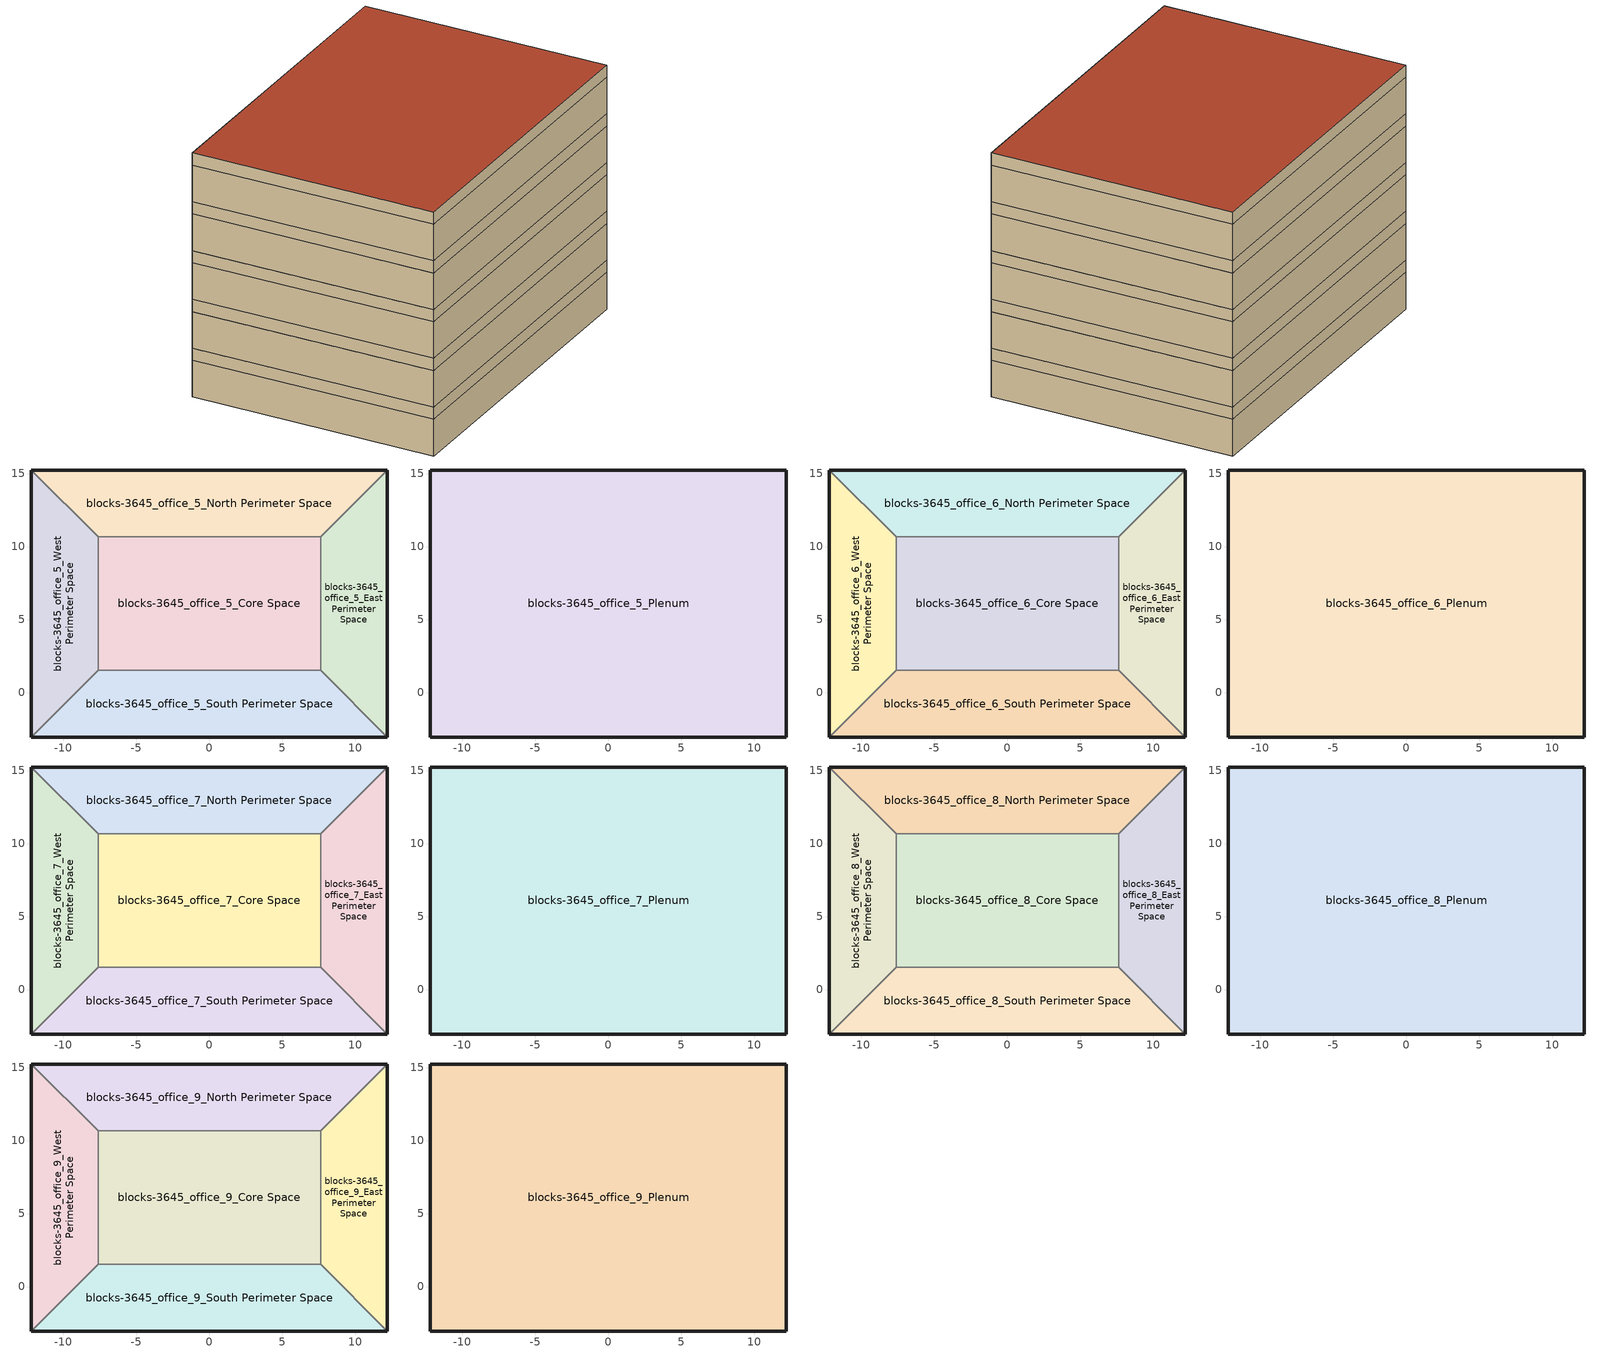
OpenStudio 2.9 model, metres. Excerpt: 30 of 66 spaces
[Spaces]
blocks-3645_office_5_West Perimeter Space
 floor to blocks-3645_office_4_Plenum: -12.19,15.24 -7.62,10.67 -7.62,1.52 -12.19,-3.05 z21.95
 wall outside: -12.19,15.24 -12.19,-3.05 z21.95:24.69
 wall to blocks-3645_office_5_North Perimeter Space: -7.62,10.67 -12.19,15.24 z21.95:24.69
 wall to blocks-3645_office_5_Core Space: -7.62,1.52 -7.62,10.67 z21.95:24.69
 wall to blocks-3645_office_5_South Perimeter Space: -12.19,-3.05 -7.62,1.52 z21.95:24.69
blocks-3645_office_5_North Perimeter Space
 floor to blocks-3645_office_4_Plenum: 12.19,15.24 7.62,10.67 -7.62,10.67 -12.19,15.24 z21.95
 wall outside: 12.19,15.24 -12.19,15.24 z21.95:24.69
 wall to blocks-3645_office_5_East Perimeter Space: 7.62,10.67 12.19,15.24 z21.95:24.69
 wall to blocks-3645_office_5_Core Space: -7.62,10.67 7.62,10.67 z21.95:24.69
blocks-3645_office_5_East Perimeter Space
 floor to blocks-3645_office_4_Plenum: 12.19,15.24 12.19,-3.05 7.62,1.52 7.62,10.67 z21.95
 wall outside: 12.19,-3.05 12.19,15.24 z21.95:24.69
 wall to blocks-3645_office_5_South Perimeter Space: 7.62,1.52 12.19,-3.05 z21.95:24.69
 wall to blocks-3645_office_5_Core Space: 7.62,10.67 7.62,1.52 z21.95:24.69
blocks-3645_office_5_South Perimeter Space
 floor to blocks-3645_office_4_Plenum: 7.62,1.52 12.19,-3.05 -12.19,-3.05 -7.62,1.52 z21.95
 wall outside: -12.19,-3.05 12.19,-3.05 z21.95:24.69
 wall to blocks-3645_office_5_Core Space: 7.62,1.52 -7.62,1.52 z21.95:24.69
blocks-3645_office_5_Core Space
 floor to blocks-3645_office_4_Plenum: 7.62,10.67 7.62,1.52 -7.62,1.52 -7.62,10.67 z21.95
blocks-3645_office_5_Plenum
 floor to blocks-3645_office_5_West Perimeter Space: -12.19,15.24 -7.62,10.67 -7.62,1.52 -12.19,-3.05 z24.69
 floor to blocks-3645_office_5_North Perimeter Space: 12.19,15.24 7.62,10.67 -7.62,10.67 -12.19,15.24 z24.69
 floor to blocks-3645_office_5_East Perimeter Space: 12.19,15.24 12.19,-3.05 7.62,1.52 7.62,10.67 z24.69
 floor to blocks-3645_office_5_South Perimeter Space: 7.62,1.52 12.19,-3.05 -12.19,-3.05 -7.62,1.52 z24.69
 floor to blocks-3645_office_5_Core Space: 7.62,10.67 7.62,1.52 -7.62,1.52 -7.62,10.67 z24.69
 wall outside: -12.19,15.24 -12.19,-3.05 12.19,-3.05 12.19,15.24 -12.19,15.24 z24.69:25.6
blocks-3645_office_6_West Perimeter Space
 floor to blocks-3645_office_5_Plenum: -12.19,15.24 -7.62,10.67 -7.62,1.52 -12.19,-3.05 z25.6
 wall outside: -12.19,15.24 -12.19,-3.05 z25.6:28.35
 wall to blocks-3645_office_6_North Perimeter Space: -7.62,10.67 -12.19,15.24 z25.6:28.35
 wall to blocks-3645_office_6_Core Space: -7.62,1.52 -7.62,10.67 z25.6:28.35
 wall to blocks-3645_office_6_South Perimeter Space: -12.19,-3.05 -7.62,1.52 z25.6:28.35
blocks-3645_office_6_North Perimeter Space
 floor to blocks-3645_office_5_Plenum: 12.19,15.24 7.62,10.67 -7.62,10.67 -12.19,15.24 z25.6
 wall outside: 12.19,15.24 -12.19,15.24 z25.6:28.35
 wall to blocks-3645_office_6_East Perimeter Space: 7.62,10.67 12.19,15.24 z25.6:28.35
 wall to blocks-3645_office_6_Core Space: -7.62,10.67 7.62,10.67 z25.6:28.35
blocks-3645_office_6_East Perimeter Space
 floor to blocks-3645_office_5_Plenum: 12.19,15.24 12.19,-3.05 7.62,1.52 7.62,10.67 z25.6
 wall outside: 12.19,-3.05 12.19,15.24 z25.6:28.35
 wall to blocks-3645_office_6_South Perimeter Space: 7.62,1.52 12.19,-3.05 z25.6:28.35
 wall to blocks-3645_office_6_Core Space: 7.62,10.67 7.62,1.52 z25.6:28.35
blocks-3645_office_6_South Perimeter Space
 floor to blocks-3645_office_5_Plenum: 7.62,1.52 12.19,-3.05 -12.19,-3.05 -7.62,1.52 z25.6
 wall outside: -12.19,-3.05 12.19,-3.05 z25.6:28.35
 wall to blocks-3645_office_6_Core Space: 7.62,1.52 -7.62,1.52 z25.6:28.35
blocks-3645_office_6_Core Space
 floor to blocks-3645_office_5_Plenum: 7.62,10.67 7.62,1.52 -7.62,1.52 -7.62,10.67 z25.6
blocks-3645_office_6_Plenum
 floor to blocks-3645_office_6_West Perimeter Space: -12.19,15.24 -7.62,10.67 -7.62,1.52 -12.19,-3.05 z28.35
 floor to blocks-3645_office_6_North Perimeter Space: 12.19,15.24 7.62,10.67 -7.62,10.67 -12.19,15.24 z28.35
 floor to blocks-3645_office_6_East Perimeter Space: 12.19,15.24 12.19,-3.05 7.62,1.52 7.62,10.67 z28.35
 floor to blocks-3645_office_6_South Perimeter Space: 7.62,1.52 12.19,-3.05 -12.19,-3.05 -7.62,1.52 z28.35
 floor to blocks-3645_office_6_Core Space: 7.62,10.67 7.62,1.52 -7.62,1.52 -7.62,10.67 z28.35
 wall outside: -12.19,15.24 -12.19,-3.05 12.19,-3.05 12.19,15.24 -12.19,15.24 z28.35:29.26
blocks-3645_office_7_West Perimeter Space
 floor to blocks-3645_office_6_Plenum: -12.19,15.24 -7.62,10.67 -7.62,1.52 -12.19,-3.05 z29.26
 wall outside: -12.19,15.24 -12.19,-3.05 z29.26:32
 wall to blocks-3645_office_7_North Perimeter Space: -7.62,10.67 -12.19,15.24 z29.26:32
 wall to blocks-3645_office_7_Core Space: -7.62,1.52 -7.62,10.67 z29.26:32
 wall to blocks-3645_office_7_South Perimeter Space: -12.19,-3.05 -7.62,1.52 z29.26:32
blocks-3645_office_7_North Perimeter Space
 floor to blocks-3645_office_6_Plenum: 12.19,15.24 7.62,10.67 -7.62,10.67 -12.19,15.24 z29.26
 wall outside: 12.19,15.24 -12.19,15.24 z29.26:32
 wall to blocks-3645_office_7_East Perimeter Space: 7.62,10.67 12.19,15.24 z29.26:32
 wall to blocks-3645_office_7_Core Space: -7.62,10.67 7.62,10.67 z29.26:32
blocks-3645_office_7_East Perimeter Space
 floor to blocks-3645_office_6_Plenum: 12.19,15.24 12.19,-3.05 7.62,1.52 7.62,10.67 z29.26
 wall outside: 12.19,-3.05 12.19,15.24 z29.26:32
 wall to blocks-3645_office_7_South Perimeter Space: 7.62,1.52 12.19,-3.05 z29.26:32
 wall to blocks-3645_office_7_Core Space: 7.62,10.67 7.62,1.52 z29.26:32
blocks-3645_office_7_South Perimeter Space
 floor to blocks-3645_office_6_Plenum: 7.62,1.52 12.19,-3.05 -12.19,-3.05 -7.62,1.52 z29.26
 wall outside: -12.19,-3.05 12.19,-3.05 z29.26:32
 wall to blocks-3645_office_7_Core Space: 7.62,1.52 -7.62,1.52 z29.26:32
blocks-3645_office_7_Core Space
 floor to blocks-3645_office_6_Plenum: 7.62,10.67 7.62,1.52 -7.62,1.52 -7.62,10.67 z29.26
blocks-3645_office_7_Plenum
 floor to blocks-3645_office_7_West Perimeter Space: -12.19,15.24 -7.62,10.67 -7.62,1.52 -12.19,-3.05 z32
 floor to blocks-3645_office_7_North Perimeter Space: 12.19,15.24 7.62,10.67 -7.62,10.67 -12.19,15.24 z32
 floor to blocks-3645_office_7_East Perimeter Space: 12.19,15.24 12.19,-3.05 7.62,1.52 7.62,10.67 z32
 floor to blocks-3645_office_7_South Perimeter Space: 7.62,1.52 12.19,-3.05 -12.19,-3.05 -7.62,1.52 z32
 floor to blocks-3645_office_7_Core Space: 7.62,10.67 7.62,1.52 -7.62,1.52 -7.62,10.67 z32
 wall outside: -12.19,15.24 -12.19,-3.05 12.19,-3.05 12.19,15.24 -12.19,15.24 z32:32.92
blocks-3645_office_8_West Perimeter Space
 floor to blocks-3645_office_7_Plenum: -12.19,15.24 -7.62,10.67 -7.62,1.52 -12.19,-3.05 z32.92
 wall outside: -12.19,15.24 -12.19,-3.05 z32.92:35.66
 wall to blocks-3645_office_8_North Perimeter Space: -7.62,10.67 -12.19,15.24 z32.92:35.66
 wall to blocks-3645_office_8_Core Space: -7.62,1.52 -7.62,10.67 z32.92:35.66
 wall to blocks-3645_office_8_South Perimeter Space: -12.19,-3.05 -7.62,1.52 z32.92:35.66
blocks-3645_office_8_North Perimeter Space
 floor to blocks-3645_office_7_Plenum: 12.19,15.24 7.62,10.67 -7.62,10.67 -12.19,15.24 z32.92
 wall outside: 12.19,15.24 -12.19,15.24 z32.92:35.66
 wall to blocks-3645_office_8_East Perimeter Space: 7.62,10.67 12.19,15.24 z32.92:35.66
 wall to blocks-3645_office_8_Core Space: -7.62,10.67 7.62,10.67 z32.92:35.66
blocks-3645_office_8_East Perimeter Space
 floor to blocks-3645_office_7_Plenum: 12.19,15.24 12.19,-3.05 7.62,1.52 7.62,10.67 z32.92
 wall outside: 12.19,-3.05 12.19,15.24 z32.92:35.66
 wall to blocks-3645_office_8_South Perimeter Space: 7.62,1.52 12.19,-3.05 z32.92:35.66
 wall to blocks-3645_office_8_Core Space: 7.62,10.67 7.62,1.52 z32.92:35.66
blocks-3645_office_8_South Perimeter Space
 floor to blocks-3645_office_7_Plenum: 7.62,1.52 12.19,-3.05 -12.19,-3.05 -7.62,1.52 z32.92
 wall outside: -12.19,-3.05 12.19,-3.05 z32.92:35.66
 wall to blocks-3645_office_8_Core Space: 7.62,1.52 -7.62,1.52 z32.92:35.66
blocks-3645_office_8_Core Space
 floor to blocks-3645_office_7_Plenum: 7.62,10.67 7.62,1.52 -7.62,1.52 -7.62,10.67 z32.92
blocks-3645_office_8_Plenum
 floor to blocks-3645_office_8_West Perimeter Space: -12.19,15.24 -7.62,10.67 -7.62,1.52 -12.19,-3.05 z35.66
 floor to blocks-3645_office_8_North Perimeter Space: 12.19,15.24 7.62,10.67 -7.62,10.67 -12.19,15.24 z35.66
 floor to blocks-3645_office_8_East Perimeter Space: 12.19,15.24 12.19,-3.05 7.62,1.52 7.62,10.67 z35.66
 floor to blocks-3645_office_8_South Perimeter Space: 7.62,1.52 12.19,-3.05 -12.19,-3.05 -7.62,1.52 z35.66
 floor to blocks-3645_office_8_Core Space: 7.62,10.67 7.62,1.52 -7.62,1.52 -7.62,10.67 z35.66
 wall outside: -12.19,15.24 -12.19,-3.05 12.19,-3.05 12.19,15.24 -12.19,15.24 z35.66:36.58
blocks-3645_office_9_West Perimeter Space
 floor to blocks-3645_office_8_Plenum: -12.19,15.24 -7.62,10.67 -7.62,1.52 -12.19,-3.05 z36.58
 wall outside: -12.19,15.24 -12.19,-3.05 z36.58:39.32
 wall to blocks-3645_office_9_North Perimeter Space: -7.62,10.67 -12.19,15.24 z36.58:39.32
 wall to blocks-3645_office_9_Core Space: -7.62,1.52 -7.62,10.67 z36.58:39.32
 wall to blocks-3645_office_9_South Perimeter Space: -12.19,-3.05 -7.62,1.52 z36.58:39.32
blocks-3645_office_9_North Perimeter Space
 floor to blocks-3645_office_8_Plenum: 12.19,15.24 7.62,10.67 -7.62,10.67 -12.19,15.24 z36.58
 wall outside: 12.19,15.24 -12.19,15.24 z36.58:39.32
 wall to blocks-3645_office_9_East Perimeter Space: 7.62,10.67 12.19,15.24 z36.58:39.32
 wall to blocks-3645_office_9_Core Space: -7.62,10.67 7.62,10.67 z36.58:39.32
blocks-3645_office_9_East Perimeter Space
 floor to blocks-3645_office_8_Plenum: 12.19,15.24 12.19,-3.05 7.62,1.52 7.62,10.67 z36.58
 wall outside: 12.19,-3.05 12.19,15.24 z36.58:39.32
 wall to blocks-3645_office_9_South Perimeter Space: 7.62,1.52 12.19,-3.05 z36.58:39.32
 wall to blocks-3645_office_9_Core Space: 7.62,10.67 7.62,1.52 z36.58:39.32
blocks-3645_office_9_South Perimeter Space
 floor to blocks-3645_office_8_Plenum: 7.62,1.52 12.19,-3.05 -12.19,-3.05 -7.62,1.52 z36.58
 wall outside: -12.19,-3.05 12.19,-3.05 z36.58:39.32
 wall to blocks-3645_office_9_Core Space: 7.62,1.52 -7.62,1.52 z36.58:39.32
blocks-3645_office_9_Core Space
 floor to blocks-3645_office_8_Plenum: 7.62,10.67 7.62,1.52 -7.62,1.52 -7.62,10.67 z36.58
blocks-3645_office_9_Plenum
 floor to blocks-3645_office_9_West Perimeter Space: -12.19,15.24 -7.62,10.67 -7.62,1.52 -12.19,-3.05 z39.32
 floor to blocks-3645_office_9_North Perimeter Space: 12.19,15.24 7.62,10.67 -7.62,10.67 -12.19,15.24 z39.32
 floor to blocks-3645_office_9_East Perimeter Space: 12.19,15.24 12.19,-3.05 7.62,1.52 7.62,10.67 z39.32
 floor to blocks-3645_office_9_South Perimeter Space: 7.62,1.52 12.19,-3.05 -12.19,-3.05 -7.62,1.52 z39.32
 floor to blocks-3645_office_9_Core Space: 7.62,10.67 7.62,1.52 -7.62,1.52 -7.62,10.67 z39.32
 wall outside: -12.19,15.24 -12.19,-3.05 12.19,-3.05 12.19,15.24 -12.19,15.24 z39.32:40.23
 roof outside: 12.19,-3.05 12.19,15.24 -12.19,15.24 -12.19,-3.05 z40.23
[Building]
Building 1: Default Construction Set=Default Construction Set 1
[Construction]
INT-FLOOR-TOPSIDE: 1/2IN Gypsum, 4IN CONCRETE HW, CP02 CARPET PAD
INT-FLOOR-UNDERSIDE: CP02 CARPET PAD, 4IN CONCRETE HW, 1/2IN Gypsum
Standard_Int-Wall: 1/2IN Gypsum, 1/2IN Gypsum
[Material] Thermal Absorptance=0.9
Name | Roughness | Thickness {m} | Conductivity {W/m-K} | Density {kg/m3} | Specific Heat {J/kg-K} | Solar Absorptance | Visible Absorptance
1/2IN Gypsum | Smooth | 0.0127 | 0.16 | 784.9 | 830 | 0.92 | 0.92
4IN CONCRETE HW | Rough | 0.1016 | 1.311 | 2240 | 836.8 | 0.7 | 0.7
[Material:NoMass]
CP02 CARPET PAD: Roughness=VeryRough; Thermal Resistance {m2-K/W}=0.2165; Thermal Absorptance=0.9; Solar Absorptance=0.7; Visible Absorptance=0.8
[DefaultSurfaceConstructions]
Default Surface Constructions 1: Floor Construction=INT-FLOOR-TOPSIDE; Wall Construction=Standard_Int-Wall; Roof Ceiling Construction=INT-FLOOR-UNDERSIDE
[DefaultConstructionSet]
Default Construction Set 1: Default Interior Surface Constructions=Default Surface Constructions 1
[BuildingStory] Nominal Floor to Floor Height {m}=3.6576
Name | Nominal Z Coordinate {m}
Story 7 | 14.6304
Story 8 | 18.288
Story 9 | 21.9456
Story 10 | 25.6032
Story 11 | 29.2608
[Space]
Name | Building Story | Part of Total Floor Area | Thermal Zone
blocks-3645_office_5_Plenum | Story 7 | No
blocks-3645_office_5_West Perimeter Space | Story 7 |  | blocks-3645_office_5_West Perimeter
blocks-3645_office_5_North Perimeter Space | Story 7 |  | blocks-3645_office_5_North Perimeter
blocks-3645_office_5_East Perimeter Space | Story 7 |  | blocks-3645_office_5_East Perimeter
blocks-3645_office_5_South Perimeter Space | Story 7 |  | blocks-3645_office_5_South Perimeter
blocks-3645_office_5_Core Space | Story 7 |  | blocks-3645_office_5_Core
blocks-3645_office_6_Plenum | Story 8 | No
blocks-3645_office_6_West Perimeter Space | Story 8 |  | blocks-3645_office_6_West Perimeter
blocks-3645_office_6_North Perimeter Space | Story 8 |  | blocks-3645_office_6_North Perimeter
blocks-3645_office_6_East Perimeter Space | Story 8 |  | blocks-3645_office_6_East Perimeter
blocks-3645_office_6_South Perimeter Space | Story 8 |  | blocks-3645_office_6_South Perimeter
blocks-3645_office_6_Core Space | Story 8 |  | blocks-3645_office_6_Core
blocks-3645_office_7_Plenum | Story 9 | No
blocks-3645_office_7_West Perimeter Space | Story 9 |  | blocks-3645_office_7_West Perimeter
blocks-3645_office_7_North Perimeter Space | Story 9 |  | blocks-3645_office_7_North Perimeter
blocks-3645_office_7_East Perimeter Space | Story 9 |  | blocks-3645_office_7_East Perimeter
blocks-3645_office_7_South Perimeter Space | Story 9 |  | blocks-3645_office_7_South Perimeter
blocks-3645_office_7_Core Space | Story 9 |  | blocks-3645_office_7_Core
blocks-3645_office_8_Plenum | Story 10 | No
blocks-3645_office_8_West Perimeter Space | Story 10 |  | blocks-3645_office_8_West Perimeter
blocks-3645_office_8_North Perimeter Space | Story 10 |  | blocks-3645_office_8_North Perimeter
blocks-3645_office_8_East Perimeter Space | Story 10 |  | blocks-3645_office_8_East Perimeter
blocks-3645_office_8_South Perimeter Space | Story 10 |  | blocks-3645_office_8_South Perimeter
blocks-3645_office_8_Core Space | Story 10 |  | blocks-3645_office_8_Core
blocks-3645_office_9_Plenum | Story 11 | No
blocks-3645_office_9_West Perimeter Space | Story 11 |  | blocks-3645_office_9_West Perimeter
blocks-3645_office_9_North Perimeter Space | Story 11 |  | blocks-3645_office_9_North Perimeter
blocks-3645_office_9_East Perimeter Space | Story 11 |  | blocks-3645_office_9_East Perimeter
blocks-3645_office_9_South Perimeter Space | Story 11 |  | blocks-3645_office_9_South Perimeter
blocks-3645_office_9_Core Space | Story 11 |  | blocks-3645_office_9_Core
[ThermalZone] Use Ideal Air Loads=No
blocks-3645_office_5_West Perimeter; blocks-3645_office_5_North Perimeter; blocks-3645_office_5_East Perimeter; blocks-3645_office_5_South Perimeter; blocks-3645_office_5_Core; blocks-3645_office_6_West Perimeter; blocks-3645_office_6_North Perimeter; blocks-3645_office_6_East Perimeter; blocks-3645_office_6_South Perimeter; blocks-3645_office_6_Core; blocks-3645_office_7_West Perimeter; blocks-3645_office_7_North Perimeter; blocks-3645_office_7_East Perimeter; blocks-3645_office_7_South Perimeter; blocks-3645_office_7_Core; blocks-3645_office_8_West Perimeter; blocks-3645_office_8_North Perimeter; blocks-3645_office_8_East Perimeter; blocks-3645_office_8_South Perimeter; blocks-3645_office_8_Core; blocks-3645_office_9_West Perimeter; blocks-3645_office_9_North Perimeter; blocks-3645_office_9_East Perimeter; blocks-3645_office_9_South Perimeter; blocks-3645_office_9_Core
